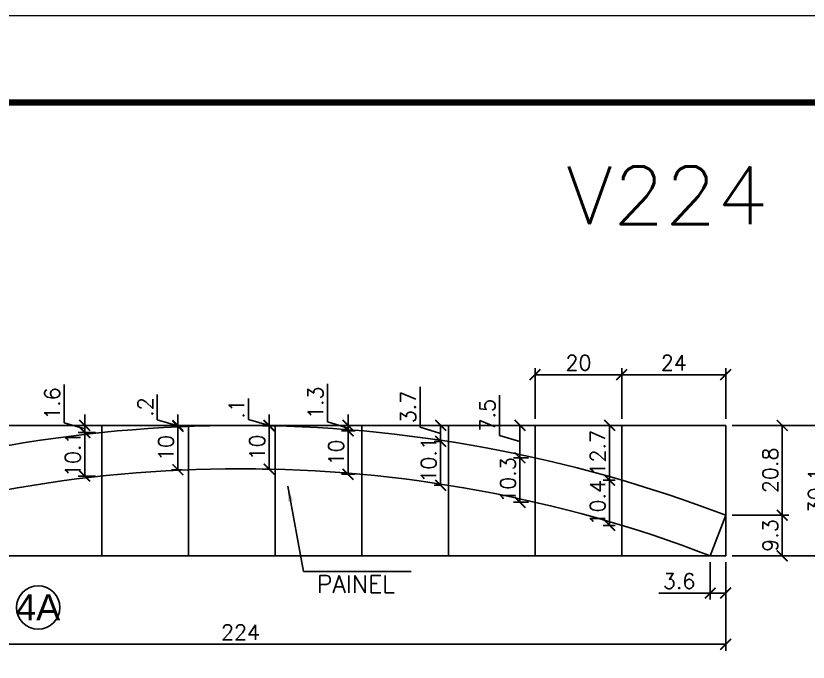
# Model space of a CAD drawing. Extents: x 2582 to 128055, y -26396 to 2611.
# Drawn here: x 2906.1 to 3271.8, y -1524.4 to -1225.9 of the extents above; entities that cross this region are included whole.
import ezdxf
from ezdxf.enums import TextEntityAlignment as Align

# ---------------------------------------------------------------- set-up
doc = ezdxf.new("R2010")
doc.units = 0
doc.header["$PDMODE"] = 35
doc.linetypes.add('DASHED', pattern=[0.75, 0.5, -0.25])
for name, color, linetype in [('COTA', 241, 'Continuous'), ('Painéis', 200, 'Continuous'), ('Romaneio', 10, 'Continuous')]:
    doc.layers.add(name, color=color, linetype=linetype)
for name, color, linetype, lineweight in [('Folhas', 255, 'Continuous', 9), ('SARRAFO DE PRESSAO', 251, 'DASHED', 9), ('Texto Seção', 7, 'Continuous', 15)]:
    doc.layers.add(name, color=color, linetype=linetype, lineweight=lineweight)
doc.styles.add('ARIAL', font='arial.ttf')
doc.styles.add('COTA TECNICA', font='techl___.ttf', dxfattribs={"height": 10})
doc.styles.add('REGUA-120', font='ROMANS.shx', dxfattribs={"height": 15})
doc.styles.add('Romans', font='romans.shx')
doc.dimstyles.new('Cota Seção (2x)', dxfattribs={"dimtxt": 7, "dimasz": 5, "dimexe": 3, "dimexo": 3, "dimgap": 2, "dimtad": 3, "dimdec": 1, "dimlfac": 0.5, "dimzin": 12, "dimdsep": 46, "dimtxsty": 'Romans', "dimblk": 'ARCHTICK', "dimcen": 0, "dimclrd": 4, "dimclre": 4, "dimclrt": 1, "dimadec": 1, "dimazin": 3, "dimtfac": 1, "dimtdec": 1, "dimtmove": 0, "dimatfit": 3, "dimldrblk": 'OBLIQUE', "dimfxl": 1, "dimtolj": 1, "dimtzin": 12, "dimarcsym": 0})
doc.dimstyles.new('PAINEL', dxfattribs={"dimtxt": 10, "dimasz": 3, "dimexe": 3, "dimexo": 3, "dimgap": 3, "dimtad": 1, "dimdec": 1, "dimzin": 12, "dimdsep": 46, "dimtxsty": 'COTA TECNICA', "dimblk1": 'OBLIQUE', "dimblk2": 'OBLIQUE', "dimsah": 1, "dimcen": 0.9, "dimclrd": 4, "dimclre": 4, "dimclrt": 240, "dimadec": 1, "dimazin": 3, "dimtfac": 1, "dimtdec": 1, "dimtmove": 0, "dimatfit": 3, "dimfxl": 1, "dimtolj": 1, "dimtzin": 12, "dimarcsym": 0})

# ---------------------------------------------------------------- blocks, each defined once
blk = doc.blocks.new('9999999999')
at = {"layer": 'Folhas'}
blk.add_lwpolyline([(98138.98, 34190.21), (99623.98, 34190.21), (99623.98, 35240.21), (98138.98, 35240.21)], close=True, dxfattribs=at)
at = {"layer": 'Folhas', "color": 30, "const_width": 3}
blk.add_lwpolyline([(98213.98, 34230.21), (99583.98, 34230.21), (99583.98, 35200.21), (98213.98, 35200.21)], close=True, dxfattribs=at)
blk = doc.blocks.new('_ArchTick')
at = {"color": 0, "linetype": 'ByBlock', "const_width": 0.15}
blk.add_lwpolyline([(-0.5, -0.5), (0.5, 0.5)], dxfattribs=at)
blk = doc.blocks.new('*D461')
at = {"layer": 'COTA', "color": 4, "linetype": 'ByBlock', "lineweight": -2, "transparency": 16777216}
for p, q in [((3236.78, -1456.57), (3262.85, -1456.57)), ((3259.85, -1475.24), (3259.85, -1456.57))]:
    blk.add_line(p, q, dxfattribs=at)
at = {"layer": 'COTA', "color": 4, "lineweight": -2, "transparency": 16777216}
blk.add_line((3236.78, -1475.24), (3262.85, -1475.24), dxfattribs=at)
at = {"layer": 'Defpoints', "color": 0, "linetype": 'ByBlock', "transparency": 16777216}
for p in [(3233.78, -1456.57), (3259.85, -1456.57), (3233.78, -1475.24)]:
    blk.add_point(p, dxfattribs=at)
at = {"layer": 'COTA', "color": 4, "linetype": 'ByBlock', "lineweight": -2, "transparency": 16777216, "xscale": 5, "yscale": 5, "zscale": 5}
for p, rotation in [((3259.85, -1456.57), 90), ((3259.85, -1475.24), 270)]:
    blk.add_blockref('_ArchTick', p, dxfattribs=dict(at, rotation=rotation))
at = {"layer": 'COTA', "color": 1, "linetype": 'ByBlock', "transparency": 16777216, "insert": (3254.35, -1465.9), "char_height": 7, "attachment_point": 5, "rotation": 90, "style": 'Romans'}
blk.add_mtext('\\A1;9.3', dxfattribs=at)
blk = doc.blocks.new('_Oblique')
at = {"color": 0, "linetype": 'ByBlock', "lineweight": -2}
blk.add_line((-0.5, -0.5), (0.5, 0.5), dxfattribs=at)
blk = doc.blocks.new('*D462')
at = {"layer": 'COTA', "color": 4, "lineweight": -2, "transparency": 16777216}
blk.add_line((3236.78, -1415.03), (3283.9, -1415.03), dxfattribs=at)
at = {"layer": 'COTA', "color": 4, "linetype": 'ByBlock', "lineweight": -2, "transparency": 16777216}
for p, q in [((3280.9, -1415.03), (3280.9, -1475.24)), ((3236.78, -1475.24), (3283.9, -1475.24))]:
    blk.add_line(p, q, dxfattribs=at)
at = {"layer": 'Defpoints', "color": 0, "linetype": 'ByBlock', "transparency": 16777216}
for p in [(3233.78, -1415.03), (3233.78, -1475.24), (3280.9, -1475.24)]:
    blk.add_point(p, dxfattribs=at)
at = {"layer": 'COTA', "color": 4, "linetype": 'ByBlock', "lineweight": -2, "transparency": 16777216, "xscale": 5, "yscale": 5, "zscale": 5}
for p, rotation in [((3280.9, -1415.03), 90), ((3280.9, -1475.24), 270)]:
    blk.add_blockref('_ArchTick', p, dxfattribs=dict(at, rotation=rotation))
at = {"layer": 'COTA', "color": 1, "linetype": 'ByBlock', "transparency": 16777216, "insert": (3275.4, -1445.14), "char_height": 7, "attachment_point": 5, "rotation": 90, "style": 'Romans'}
blk.add_mtext('\\A1;30.1', dxfattribs=at)
blk = doc.blocks.new('*D440')
at = {"layer": 'COTA', "color": 4, "linetype": 'ByBlock', "lineweight": -2, "transparency": 16777216}
for p, q in [((2942.79, -1418.32), (2934.85, -1418.32)), ((2937.85, -1438.43), (2937.85, -1418.32))]:
    blk.add_line(p, q, dxfattribs=at)
at = {"layer": 'COTA', "color": 4, "lineweight": -2, "transparency": 16777216}
blk.add_line((2942.79, -1438.43), (2934.85, -1438.43), dxfattribs=at)
at = {"layer": 'Defpoints', "color": 0, "linetype": 'ByBlock', "transparency": 16777216}
for p in [(2937.85, -1418.32), (2945.79, -1418.32), (2945.79, -1438.43)]:
    blk.add_point(p, dxfattribs=at)
at = {"layer": 'COTA', "color": 4, "linetype": 'ByBlock', "lineweight": -2, "transparency": 16777216, "xscale": 5, "yscale": 5, "zscale": 5}
for p, rotation in [((2937.85, -1418.32), 90), ((2937.85, -1438.43), 270)]:
    blk.add_blockref('_ArchTick', p, dxfattribs=dict(at, rotation=rotation))
at = {"layer": 'COTA', "color": 1, "linetype": 'ByBlock', "transparency": 16777216, "insert": (2932.35, -1428.37), "char_height": 7, "attachment_point": 5, "rotation": 90, "style": 'Romans'}
blk.add_mtext('\\A1;10.1', dxfattribs=at)
blk = doc.blocks.new('*D441')
at = {"layer": 'COTA', "color": 4, "linetype": 'ByBlock', "lineweight": -2, "transparency": 16777216}
for p, q in [((2928.35, -1413.83), (2928.35, -1396.16)), ((2937.85, -1415.03), (2937.85, -1410.03)), ((2937.85, -1416.68), (2928.35, -1413.83)), ((2942.79, -1415.03), (2934.85, -1415.03)), ((2937.85, -1418.32), (2937.85, -1415.03)), ((2937.85, -1418.32), (2937.85, -1415.03)), ((2937.85, -1418.32), (2937.85, -1423.32))]:
    blk.add_line(p, q, dxfattribs=at)
at = {"layer": 'COTA', "color": 4, "lineweight": -2, "transparency": 16777216}
blk.add_line((2942.79, -1418.32), (2934.85, -1418.32), dxfattribs=at)
at = {"layer": 'Defpoints', "color": 0, "linetype": 'ByBlock', "transparency": 16777216}
for p in [(2937.85, -1415.03), (2945.79, -1415.03), (2945.79, -1418.32)]:
    blk.add_point(p, dxfattribs=at)
at = {"layer": 'COTA', "color": 4, "linetype": 'ByBlock', "lineweight": -2, "transparency": 16777216, "xscale": 5, "yscale": 5, "zscale": 5}
for p, rotation in [((2937.85, -1415.03), 270), ((2937.85, -1418.32), 90)]:
    blk.add_blockref('_ArchTick', p, dxfattribs=dict(at, rotation=rotation))
at = {"layer": 'COTA', "color": 1, "linetype": 'ByBlock', "transparency": 16777216, "insert": (2922.85, -1404.99), "char_height": 7, "attachment_point": 5, "rotation": 90, "style": 'Romans'}
blk.add_mtext('\\A1;1.6', dxfattribs=at)
blk = doc.blocks.new('*D442')
at = {"layer": 'COTA', "color": 4, "linetype": 'ByBlock', "lineweight": -2, "transparency": 16777216}
for p, q in [((2982.79, -1415.5), (2977.87, -1415.5)), ((2980.87, -1435.51), (2980.87, -1415.5))]:
    blk.add_line(p, q, dxfattribs=at)
at = {"layer": 'COTA', "color": 4, "lineweight": -2, "transparency": 16777216}
blk.add_line((2982.79, -1435.51), (2977.87, -1435.51), dxfattribs=at)
at = {"layer": 'Defpoints', "color": 0, "linetype": 'ByBlock', "transparency": 16777216}
for p in [(2980.87, -1415.5), (2985.79, -1415.5), (2985.79, -1435.51)]:
    blk.add_point(p, dxfattribs=at)
at = {"layer": 'COTA', "color": 4, "linetype": 'ByBlock', "lineweight": -2, "transparency": 16777216, "xscale": 5, "yscale": 5, "zscale": 5}
for p, rotation in [((2980.87, -1415.5), 90), ((2980.87, -1435.51), 270)]:
    blk.add_blockref('_ArchTick', p, dxfattribs=dict(at, rotation=rotation))
at = {"layer": 'COTA', "color": 1, "linetype": 'ByBlock', "transparency": 16777216, "insert": (2975.37, -1425.5), "char_height": 7, "attachment_point": 5, "rotation": 90, "style": 'Romans'}
blk.add_mtext('\\A1;10', dxfattribs=at)
blk = doc.blocks.new('*D443')
at = {"layer": 'COTA', "color": 4, "linetype": 'ByBlock', "lineweight": -2, "transparency": 16777216}
for p, q in [((2971.37, -1412.41), (2971.37, -1400.75)), ((2980.87, -1415.03), (2980.87, -1410.03)), ((2980.87, -1415.26), (2971.37, -1412.41)), ((2982.79, -1415.03), (2977.87, -1415.03)), ((2980.87, -1415.5), (2980.87, -1415.03)), ((2980.87, -1415.5), (2980.87, -1415.03)), ((2980.87, -1415.5), (2980.87, -1420.5))]:
    blk.add_line(p, q, dxfattribs=at)
at = {"layer": 'COTA', "color": 4, "lineweight": -2, "transparency": 16777216}
blk.add_line((2982.79, -1415.5), (2977.87, -1415.5), dxfattribs=at)
at = {"layer": 'Defpoints', "color": 0, "linetype": 'ByBlock', "transparency": 16777216}
for p in [(2980.87, -1415.03), (2985.79, -1415.03), (2985.79, -1415.5)]:
    blk.add_point(p, dxfattribs=at)
at = {"layer": 'COTA', "color": 4, "linetype": 'ByBlock', "lineweight": -2, "transparency": 16777216, "xscale": 5, "yscale": 5, "zscale": 5}
for p, rotation in [((2980.87, -1415.03), 270), ((2980.87, -1415.5), 90)]:
    blk.add_blockref('_ArchTick', p, dxfattribs=dict(at, rotation=rotation))
at = {"layer": 'COTA', "color": 1, "linetype": 'ByBlock', "transparency": 16777216, "insert": (2965.87, -1406.58), "char_height": 7, "attachment_point": 5, "rotation": 90, "style": 'Romans'}
blk.add_mtext('\\A1;.2', dxfattribs=at)
blk = doc.blocks.new('*D444')
at = {"layer": 'COTA', "color": 4, "linetype": 'ByBlock', "lineweight": -2, "transparency": 16777216}
for p, q in [((3022.79, -1415.24), (3019.97, -1415.24)), ((3022.97, -1435.25), (3022.97, -1415.24))]:
    blk.add_line(p, q, dxfattribs=at)
at = {"layer": 'COTA', "color": 4, "lineweight": -2, "transparency": 16777216}
blk.add_line((3022.79, -1435.25), (3019.97, -1435.25), dxfattribs=at)
at = {"layer": 'Defpoints', "color": 0, "linetype": 'ByBlock', "transparency": 16777216}
for p in [(3022.97, -1415.24), (3025.79, -1415.24), (3025.79, -1435.25)]:
    blk.add_point(p, dxfattribs=at)
at = {"layer": 'COTA', "color": 4, "linetype": 'ByBlock', "lineweight": -2, "transparency": 16777216, "xscale": 5, "yscale": 5, "zscale": 5}
for p, rotation in [((3022.97, -1415.24), 90), ((3022.97, -1435.25), 270)]:
    blk.add_blockref('_ArchTick', p, dxfattribs=dict(at, rotation=rotation))
at = {"layer": 'COTA', "color": 1, "linetype": 'ByBlock', "transparency": 16777216, "insert": (3017.47, -1425.24), "char_height": 7, "attachment_point": 5, "rotation": 90, "style": 'Romans'}
blk.add_mtext('\\A1;10', dxfattribs=at)
blk = doc.blocks.new('*D445')
at = {"layer": 'COTA', "color": 4, "linetype": 'ByBlock', "lineweight": -2, "transparency": 16777216}
for p, q in [((3013.47, -1412.29), (3013.47, -1402.62)), ((3022.97, -1415.03), (3022.97, -1410.03)), ((3022.97, -1415.14), (3013.47, -1412.29)), ((3022.79, -1415.03), (3019.97, -1415.03)), ((3022.97, -1415.24), (3022.97, -1415.03)), ((3022.97, -1415.24), (3022.97, -1415.03)), ((3022.97, -1415.24), (3022.97, -1420.24))]:
    blk.add_line(p, q, dxfattribs=at)
at = {"layer": 'COTA', "color": 4, "lineweight": -2, "transparency": 16777216}
blk.add_line((3022.79, -1415.24), (3019.97, -1415.24), dxfattribs=at)
at = {"layer": 'Defpoints', "color": 0, "linetype": 'ByBlock', "transparency": 16777216}
for p in [(3022.97, -1415.03), (3025.79, -1415.03), (3025.79, -1415.24)]:
    blk.add_point(p, dxfattribs=at)
at = {"layer": 'COTA', "color": 4, "linetype": 'ByBlock', "lineweight": -2, "transparency": 16777216, "xscale": 5, "yscale": 5, "zscale": 5}
for p, rotation in [((3022.97, -1415.03), 270), ((3022.97, -1415.24), 90)]:
    blk.add_blockref('_ArchTick', p, dxfattribs=dict(at, rotation=rotation))
at = {"layer": 'COTA', "color": 1, "linetype": 'ByBlock', "transparency": 16777216, "insert": (3007.97, -1407.45), "char_height": 7, "attachment_point": 5, "rotation": 90, "style": 'Romans'}
blk.add_mtext('\\A1;.1', dxfattribs=at)
blk = doc.blocks.new('*D446')
at = {"layer": 'COTA', "color": 4, "linetype": 'ByBlock', "lineweight": -2, "transparency": 16777216}
for p, q in [((3062.79, -1417.55), (3056.43, -1417.55)), ((3059.43, -1437.63), (3059.43, -1417.55))]:
    blk.add_line(p, q, dxfattribs=at)
at = {"layer": 'COTA', "color": 4, "lineweight": -2, "transparency": 16777216}
blk.add_line((3062.79, -1437.63), (3056.43, -1437.63), dxfattribs=at)
at = {"layer": 'Defpoints', "color": 0, "linetype": 'ByBlock', "transparency": 16777216}
for p in [(3059.43, -1417.55), (3065.79, -1417.55), (3065.79, -1437.63)]:
    blk.add_point(p, dxfattribs=at)
at = {"layer": 'COTA', "color": 4, "linetype": 'ByBlock', "lineweight": -2, "transparency": 16777216, "xscale": 5, "yscale": 5, "zscale": 5}
for p, rotation in [((3059.43, -1417.55), 90), ((3059.43, -1437.63), 270)]:
    blk.add_blockref('_ArchTick', p, dxfattribs=dict(at, rotation=rotation))
at = {"layer": 'COTA', "color": 1, "linetype": 'ByBlock', "transparency": 16777216, "insert": (3053.93, -1427.59), "char_height": 7, "attachment_point": 5, "rotation": 90, "style": 'Romans'}
blk.add_mtext('\\A1;10', dxfattribs=at)
blk = doc.blocks.new('*D447')
at = {"layer": 'COTA', "color": 4, "linetype": 'ByBlock', "lineweight": -2, "transparency": 16777216}
for p, q in [((3049.93, -1413.44), (3049.93, -1395.78)), ((3059.43, -1415.03), (3059.43, -1410.03)), ((3059.43, -1416.29), (3049.93, -1413.44)), ((3062.79, -1415.03), (3056.43, -1415.03)), ((3059.43, -1417.55), (3059.43, -1415.03)), ((3059.43, -1417.55), (3059.43, -1415.03)), ((3059.43, -1417.55), (3059.43, -1422.55))]:
    blk.add_line(p, q, dxfattribs=at)
at = {"layer": 'COTA', "color": 4, "lineweight": -2, "transparency": 16777216}
blk.add_line((3062.79, -1417.55), (3056.43, -1417.55), dxfattribs=at)
at = {"layer": 'Defpoints', "color": 0, "linetype": 'ByBlock', "transparency": 16777216}
for p in [(3059.43, -1415.03), (3065.79, -1415.03), (3065.79, -1417.55)]:
    blk.add_point(p, dxfattribs=at)
at = {"layer": 'COTA', "color": 4, "linetype": 'ByBlock', "lineweight": -2, "transparency": 16777216, "xscale": 5, "yscale": 5, "zscale": 5}
for p, rotation in [((3059.43, -1415.03), 270), ((3059.43, -1417.55), 90)]:
    blk.add_blockref('_ArchTick', p, dxfattribs=dict(at, rotation=rotation))
at = {"layer": 'COTA', "color": 1, "linetype": 'ByBlock', "transparency": 16777216, "insert": (3044.43, -1404.61), "char_height": 7, "attachment_point": 5, "rotation": 90, "style": 'Romans'}
blk.add_mtext('\\A1;1.3', dxfattribs=at)
blk = doc.blocks.new('*D448')
at = {"layer": 'COTA', "color": 4, "lineweight": -2, "transparency": 16777216}
for p, q in [((3102.79, -1422.45), (3099.18, -1422.45)), ((3102.18, -1442.7), (3102.18, -1422.45)), ((3102.79, -1442.7), (3099.18, -1442.7))]:
    blk.add_line(p, q, dxfattribs=at)
at = {"layer": 'Defpoints', "color": 0, "transparency": 16777216}
for p in [(3102.18, -1422.45), (3105.79, -1422.45), (3105.79, -1442.7)]:
    blk.add_point(p, dxfattribs=at)
at = {"layer": 'COTA', "color": 4, "lineweight": -2, "transparency": 16777216, "xscale": 5, "yscale": 5, "zscale": 5}
for p, rotation in [((3102.18, -1422.45), 90), ((3102.18, -1442.7), 270)]:
    blk.add_blockref('_ArchTick', p, dxfattribs=dict(at, rotation=rotation))
at = {"layer": 'COTA', "color": 1, "transparency": 16777216, "insert": (3096.68, -1430.97), "char_height": 7, "attachment_point": 5, "rotation": 90, "style": 'Romans'}
blk.add_mtext('\\A1;10.1', dxfattribs=at)
blk = doc.blocks.new('*D449')
at = {"layer": 'COTA', "color": 4, "linetype": 'ByBlock', "lineweight": -2, "transparency": 16777216}
for p, q in [((3092.68, -1415.89), (3092.68, -1397.23)), ((3102.79, -1415.03), (3099.18, -1415.03)), ((3102.18, -1422.45), (3102.18, -1415.03)), ((3102.18, -1418.74), (3092.68, -1415.89))]:
    blk.add_line(p, q, dxfattribs=at)
at = {"layer": 'COTA', "color": 4, "lineweight": -2, "transparency": 16777216}
blk.add_line((3102.79, -1422.45), (3099.18, -1422.45), dxfattribs=at)
at = {"layer": 'Defpoints', "color": 0, "linetype": 'ByBlock', "transparency": 16777216}
for p in [(3102.18, -1415.03), (3105.79, -1415.03), (3105.79, -1422.45)]:
    blk.add_point(p, dxfattribs=at)
at = {"layer": 'COTA', "color": 4, "linetype": 'ByBlock', "lineweight": -2, "transparency": 16777216, "xscale": 5, "yscale": 5, "zscale": 5}
for p, rotation in [((3102.18, -1415.03), 90), ((3102.18, -1422.45), 270)]:
    blk.add_blockref('_ArchTick', p, dxfattribs=dict(at, rotation=rotation))
at = {"layer": 'COTA', "color": 1, "linetype": 'ByBlock', "transparency": 16777216, "insert": (3087.18, -1406.56), "char_height": 7, "attachment_point": 5, "rotation": 90, "style": 'Romans'}
blk.add_mtext('\\A1;3.7', dxfattribs=at)
blk = doc.blocks.new('*D450')
at = {"layer": 'COTA', "color": 4, "lineweight": -2, "transparency": 16777216}
for p, q in [((3142.79, -1430.02), (3135.8, -1430.02)), ((3138.8, -1450.52), (3138.8, -1430.02)), ((3142.79, -1450.52), (3135.8, -1450.52))]:
    blk.add_line(p, q, dxfattribs=at)
at = {"layer": 'Defpoints', "color": 0, "transparency": 16777216}
for p in [(3138.8, -1430.02), (3145.79, -1430.02), (3145.79, -1450.52)]:
    blk.add_point(p, dxfattribs=at)
at = {"layer": 'COTA', "color": 4, "lineweight": -2, "transparency": 16777216, "xscale": 5, "yscale": 5, "zscale": 5}
for p, rotation in [((3138.8, -1430.02), 90), ((3138.8, -1450.52), 270)]:
    blk.add_blockref('_ArchTick', p, dxfattribs=dict(at, rotation=rotation))
at = {"layer": 'COTA', "color": 1, "transparency": 16777216, "insert": (3133.3, -1440.27), "char_height": 7, "attachment_point": 5, "rotation": 90, "style": 'Romans'}
blk.add_mtext('\\A1;10.3', dxfattribs=at)
blk = doc.blocks.new('*D451')
at = {"layer": 'COTA', "color": 4, "linetype": 'ByBlock', "lineweight": -2, "transparency": 16777216}
for p, q in [((3129.3, -1419.68), (3129.3, -1401.01)), ((3142.79, -1415.03), (3135.8, -1415.03)), ((3138.8, -1430.02), (3138.8, -1415.03)), ((3138.8, -1422.53), (3129.3, -1419.68))]:
    blk.add_line(p, q, dxfattribs=at)
at = {"layer": 'COTA', "color": 4, "lineweight": -2, "transparency": 16777216}
blk.add_line((3142.79, -1430.02), (3135.8, -1430.02), dxfattribs=at)
at = {"layer": 'Defpoints', "color": 0, "linetype": 'ByBlock', "transparency": 16777216}
for p in [(3138.8, -1415.03), (3145.79, -1415.03), (3145.79, -1430.02)]:
    blk.add_point(p, dxfattribs=at)
at = {"layer": 'COTA', "color": 4, "linetype": 'ByBlock', "lineweight": -2, "transparency": 16777216, "xscale": 5, "yscale": 5, "zscale": 5}
for p, rotation in [((3138.8, -1415.03), 90), ((3138.8, -1430.02), 270)]:
    blk.add_blockref('_ArchTick', p, dxfattribs=dict(at, rotation=rotation))
at = {"layer": 'COTA', "color": 1, "linetype": 'ByBlock', "transparency": 16777216, "insert": (3123.8, -1410.34), "char_height": 7, "attachment_point": 5, "rotation": 90, "style": 'Romans'}
blk.add_mtext('\\A1;7.5', dxfattribs=at)
blk = doc.blocks.new('*D452')
at = {"layer": 'COTA', "color": 4, "lineweight": -2, "transparency": 16777216}
for p, q in [((3182.79, -1440.34), (3177.19, -1440.34)), ((3180.19, -1461.21), (3180.19, -1440.34)), ((3182.79, -1461.21), (3177.19, -1461.21))]:
    blk.add_line(p, q, dxfattribs=at)
at = {"layer": 'Defpoints', "color": 0, "transparency": 16777216}
for p in [(3180.19, -1440.34), (3185.79, -1440.34), (3185.79, -1461.21)]:
    blk.add_point(p, dxfattribs=at)
at = {"layer": 'COTA', "color": 4, "lineweight": -2, "transparency": 16777216, "xscale": 5, "yscale": 5, "zscale": 5}
for p, rotation in [((3180.19, -1440.34), 90), ((3180.19, -1461.21), 270)]:
    blk.add_blockref('_ArchTick', p, dxfattribs=dict(at, rotation=rotation))
at = {"layer": 'COTA', "color": 1, "transparency": 16777216, "insert": (3174.69, -1450.77), "char_height": 7, "attachment_point": 5, "rotation": 90, "style": 'Romans'}
blk.add_mtext('\\A1;10.4', dxfattribs=at)
blk = doc.blocks.new('*D453')
at = {"layer": 'COTA', "color": 4, "linetype": 'ByBlock', "lineweight": -2, "transparency": 16777216}
for p, q in [((3182.79, -1415.03), (3177.19, -1415.03)), ((3180.19, -1440.34), (3180.19, -1415.03))]:
    blk.add_line(p, q, dxfattribs=at)
at = {"layer": 'COTA', "color": 4, "lineweight": -2, "transparency": 16777216}
blk.add_line((3182.79, -1440.34), (3177.19, -1440.34), dxfattribs=at)
at = {"layer": 'Defpoints', "color": 0, "linetype": 'ByBlock', "transparency": 16777216}
for p in [(3180.19, -1415.03), (3185.79, -1415.03), (3185.79, -1440.34)]:
    blk.add_point(p, dxfattribs=at)
at = {"layer": 'COTA', "color": 4, "linetype": 'ByBlock', "lineweight": -2, "transparency": 16777216, "xscale": 5, "yscale": 5, "zscale": 5}
for p, rotation in [((3180.19, -1415.03), 90), ((3180.19, -1440.34), 270)]:
    blk.add_blockref('_ArchTick', p, dxfattribs=dict(at, rotation=rotation))
at = {"layer": 'COTA', "color": 1, "linetype": 'ByBlock', "transparency": 16777216, "insert": (3174.69, -1427.69), "char_height": 7, "attachment_point": 5, "rotation": 90, "style": 'Romans'}
blk.add_mtext('\\A1;12.7', dxfattribs=at)
blk = doc.blocks.new('*D455')
at = {"layer": 'COTA', "color": 4, "lineweight": -2, "transparency": 16777216}
blk.add_line((3145.79, -1412.03), (3145.79, -1388.63), dxfattribs=at)
at = {"layer": 'COTA', "color": 4, "linetype": 'ByBlock', "lineweight": -2, "transparency": 16777216}
for p, q in [((3185.79, -1412.03), (3185.79, -1388.63)), ((3145.79, -1391.63), (3185.79, -1391.63))]:
    blk.add_line(p, q, dxfattribs=at)
at = {"layer": 'Defpoints', "color": 0, "linetype": 'ByBlock', "transparency": 16777216}
for p in [(3185.79, -1391.63), (3145.79, -1415.03), (3185.79, -1415.03)]:
    blk.add_point(p, dxfattribs=at)
at = {"layer": 'COTA', "color": 4, "linetype": 'ByBlock', "lineweight": -2, "transparency": 16777216, "xscale": 5, "yscale": 5, "zscale": 5, "rotation": 180}
blk.add_blockref('_ArchTick', (3145.79, -1391.63), dxfattribs=at)
at = {"layer": 'COTA', "color": 4, "linetype": 'ByBlock', "lineweight": -2, "transparency": 16777216, "xscale": 5, "yscale": 5, "zscale": 5}
blk.add_blockref('_ArchTick', (3185.79, -1391.63), dxfattribs=at)
at = {"layer": 'COTA', "color": 1, "linetype": 'ByBlock', "transparency": 16777216, "insert": (3165.79, -1386.13), "char_height": 7, "attachment_point": 5, "style": 'Romans'}
blk.add_mtext('\\A1;20', dxfattribs=at)
blk = doc.blocks.new('*D456')
at = {"layer": 'COTA', "color": 4, "lineweight": -2, "transparency": 16777216}
blk.add_line((3185.79, -1412.03), (3185.79, -1388.63), dxfattribs=at)
at = {"layer": 'COTA', "color": 4, "linetype": 'ByBlock', "lineweight": -2, "transparency": 16777216}
for p, q in [((3233.78, -1412.03), (3233.78, -1388.63)), ((3185.79, -1391.63), (3233.78, -1391.63))]:
    blk.add_line(p, q, dxfattribs=at)
at = {"layer": 'Defpoints', "color": 0, "linetype": 'ByBlock', "transparency": 16777216}
for p in [(3233.78, -1391.63), (3185.79, -1415.03), (3233.78, -1415.03)]:
    blk.add_point(p, dxfattribs=at)
at = {"layer": 'COTA', "color": 4, "linetype": 'ByBlock', "lineweight": -2, "transparency": 16777216, "xscale": 5, "yscale": 5, "zscale": 5, "rotation": 180}
blk.add_blockref('_ArchTick', (3185.79, -1391.63), dxfattribs=at)
at = {"layer": 'COTA', "color": 4, "linetype": 'ByBlock', "lineweight": -2, "transparency": 16777216, "xscale": 5, "yscale": 5, "zscale": 5}
blk.add_blockref('_ArchTick', (3233.78, -1391.63), dxfattribs=at)
at = {"layer": 'COTA', "color": 1, "linetype": 'ByBlock', "transparency": 16777216, "insert": (3209.79, -1386.13), "char_height": 7, "attachment_point": 5, "style": 'Romans'}
blk.add_mtext('\\A1;24', dxfattribs=at)
blk = doc.blocks.new('*D457')
at = {"layer": 'COTA', "color": 4, "lineweight": -2, "transparency": 16777216}
for p, q in [((2785.79, -1478.24), (2785.79, -1519.14)), ((3233.78, -1478.24), (3233.78, -1519.14)), ((2785.79, -1516.14), (3233.78, -1516.14))]:
    blk.add_line(p, q, dxfattribs=at)
at = {"layer": 'Defpoints', "color": 0, "transparency": 16777216}
for p in [(2785.79, -1475.24), (3233.78, -1475.24), (3233.78, -1516.14)]:
    blk.add_point(p, dxfattribs=at)
at = {"layer": 'COTA', "color": 4, "lineweight": -2, "transparency": 16777216, "xscale": 5, "yscale": 5, "zscale": 5, "rotation": 180}
blk.add_blockref('_ArchTick', (2785.79, -1516.14), dxfattribs=at)
at = {"layer": 'COTA', "color": 4, "lineweight": -2, "transparency": 16777216, "xscale": 5, "yscale": 5, "zscale": 5}
blk.add_blockref('_ArchTick', (3233.78, -1516.14), dxfattribs=at)
at = {"layer": 'COTA', "color": 1, "transparency": 16777216, "insert": (3009.79, -1510.64), "char_height": 7, "attachment_point": 5, "style": 'Romans'}
blk.add_mtext('\\A1;224', dxfattribs=at)
blk = doc.blocks.new('*D459')
at = {"layer": 'COTA', "color": 4, "lineweight": -2, "transparency": 16777216}
for p, q in [((3226.61, -1478.24), (3226.61, -1495.46)), ((3233.78, -1478.24), (3233.78, -1495.46)), ((3226.61, -1492.46), (3202.95, -1492.46)), ((3233.78, -1492.46), (3226.61, -1492.46))]:
    blk.add_line(p, q, dxfattribs=at)
at = {"layer": 'Defpoints', "color": 0, "transparency": 16777216}
for p in [(3226.61, -1475.24), (3233.78, -1475.24), (3226.61, -1492.46)]:
    blk.add_point(p, dxfattribs=at)
at = {"layer": 'COTA', "color": 4, "lineweight": -2, "transparency": 16777216, "xscale": 5, "yscale": 5, "zscale": 5, "rotation": 180}
blk.add_blockref('_ArchTick', (3226.61, -1492.46), dxfattribs=at)
at = {"layer": 'COTA', "color": 4, "lineweight": -2, "transparency": 16777216, "xscale": 5, "yscale": 5, "zscale": 5}
blk.add_blockref('_ArchTick', (3233.78, -1492.46), dxfattribs=at)
at = {"layer": 'COTA', "color": 1, "transparency": 16777216, "insert": (3212.28, -1486.96), "char_height": 7, "attachment_point": 5, "style": 'Romans'}
blk.add_mtext('\\A1;3.6', dxfattribs=at)
blk = doc.blocks.new('*D460')
at = {"layer": 'COTA', "color": 4, "lineweight": -2, "transparency": 16777216}
for p, q in [((3236.78, -1415.03), (3262.85, -1415.03)), ((3259.85, -1456.57), (3259.85, -1415.03)), ((3236.78, -1456.57), (3262.85, -1456.57))]:
    blk.add_line(p, q, dxfattribs=at)
at = {"layer": 'Defpoints', "color": 0, "transparency": 16777216}
for p in [(3233.78, -1415.03), (3259.85, -1415.03), (3233.78, -1456.57)]:
    blk.add_point(p, dxfattribs=at)
at = {"layer": 'COTA', "color": 4, "lineweight": -2, "transparency": 16777216, "xscale": 5, "yscale": 5, "zscale": 5}
for p, rotation in [((3259.85, -1415.03), 90), ((3259.85, -1456.57), 270)]:
    blk.add_blockref('_ArchTick', p, dxfattribs=dict(at, rotation=rotation))
at = {"layer": 'COTA', "color": 1, "transparency": 16777216, "insert": (3254.35, -1435.8), "char_height": 7, "attachment_point": 5, "rotation": 90, "style": 'Romans'}
blk.add_mtext('\\A1;20.8', dxfattribs=at)

msp = doc.modelspace()

# ---------------------------------------------------------------- linework, layer by layer
at = {"layer": 'COTA', "linetype": 'ByBlock'}
for p, q in [((2785.79, -1415.03), (3233.78, -1415.03)), ((2945.79, -1475.24), (2945.79, -1415.03)), ((2985.79, -1475.24), (2985.79, -1415.03)), ((3025.79, -1475.24), (3025.79, -1415.03)), ((3065.79, -1475.24), (3065.79, -1415.03)), ((3105.79, -1475.24), (3105.79, -1415.03)), ((3145.79, -1475.24), (3145.79, -1415.03)), ((3185.79, -1475.24), (3185.79, -1415.03)), ((3233.78, -1475.24), (3233.78, -1415.03)), ((2785.79, -1475.24), (3233.78, -1475.24))]:
    msp.add_line(p, q, dxfattribs=at)
at = {"layer": 'Painéis'}
msp.add_lwpolyline([(2785.79, -1456.57), (2792.96, -1475.24, -0.185415), (3226.61, -1475.24), (3233.78, -1456.57, 0.185415)], format="xyb", close=True, dxfattribs=at)
at = {"layer": 'Romaneio', "color": 1, "linetype": 'ByBlock'}
msp.add_circle((2916.35, -1499.13), 10, dxfattribs=at)

# ---------------------------------------------------------------- block references
at = {"layer": 'SARRAFO DE PRESSAO', "color": 6, "linetype": 'ByBlock'}
msp.add_blockref('9999999999', (-95557.34, -36466.11), dxfattribs=at)

# ---------------------------------------------------------------- texts
at = {"color": 240, "insert": (3081.04, -1484.32), "char_height": 8, "attachment_point": 3, "style": 'Romans'}
msp.add_mtext('\\A1;PAINEL', dxfattribs=at)
at = {"layer": 'Romaneio', "color": 255, "linetype": 'ByBlock', "style": 'ARIAL'}
msp.add_text('4A', height=12, dxfattribs=at).set_placement((2916.35, -1499.13), align=Align.MIDDLE_CENTER)
at = {"layer": 'Texto Seção', "style": 'REGUA-120', "width": 1.05}
msp.add_text('V224 CAMBOTAS', height=26.5859, dxfattribs=at).set_placement((3160.12, -1322.04))

# ---------------------------------------------------------------- dimensions: what is measured, and where the dimension line sits
at = {"layer": 'COTA', "linetype": 'ByBlock'}
for base, p1, p2, picture, middle in [((3185.79, -1391.63), (3145.79, -1415.03), (3185.79, -1415.03), '*D455', (3165.79, -1386.13)), ((3233.78, -1391.63), (3185.79, -1415.03), (3233.78, -1415.03), '*D456', (3209.79, -1386.13))]:
    dim = msp.add_linear_dim(base=base, p1=p1, p2=p2, dimstyle='Cota Seção (2x)', override={"dimtmove": 1}, dxfattribs=at)
    dim.commit()
    dim.dimension.update_dxf_attribs({"geometry": picture, "text_midpoint": middle})
for base, p1, p2, picture, middle in [((2937.85, -1415.03), (2945.79, -1418.32), (2945.79, -1415.03), '*D441', (2922.85, -1411.83)), ((3059.43, -1415.03), (3065.79, -1417.55), (3065.79, -1415.03), '*D447', (3044.43, -1411.44)), ((2980.87, -1415.03), (2985.79, -1415.5), (2985.79, -1415.03), '*D443', (2965.87, -1410.41)), ((3102.18, -1415.03), (3105.79, -1422.45), (3105.79, -1415.03), '*D449', (3087.18, -1413.89)), ((3022.97, -1415.03), (3025.79, -1415.24), (3025.79, -1415.03), '*D445', (3007.97, -1410.29)), ((3138.8, -1415.03), (3145.79, -1430.02), (3145.79, -1415.03), '*D451', (3123.8, -1417.68)), ((3180.19, -1415.03), (3185.79, -1440.34), (3185.79, -1415.03), '*D453', (3174.69, -1427.69))]:
    dim = msp.add_linear_dim(base=base, p1=p1, p2=p2, angle=90, dimstyle='Cota Seção (2x)', override={"dimtmove": 1}, dxfattribs=at)
    dim.commit()
    dim.dimension.update_dxf_attribs({"geometry": picture, "text_midpoint": middle})
for base, p1, p2, picture, middle in [((2980.87, -1415.5), (2985.79, -1435.51), (2985.79, -1415.5), '*D442', (2975.37, -1425.5)), ((3022.97, -1415.24), (3025.79, -1435.25), (3025.79, -1415.24), '*D444', (3017.47, -1425.24)), ((3059.43, -1417.55), (3065.79, -1437.63), (3065.79, -1417.55), '*D446', (3053.93, -1427.59)), ((3280.9, -1475.24), (3233.78, -1415.03), (3233.78, -1475.24), '*D462', (3275.4, -1445.14)), ((3259.85, -1456.57), (3233.78, -1475.24), (3233.78, -1456.57), '*D461', (3254.35, -1465.9))]:
    dim = msp.add_linear_dim(base=base, p1=p1, p2=p2, angle=90, dimstyle='Cota Seção (2x)', dxfattribs=at)
    dim.commit()
    dim.dimension.update_dxf_attribs({"geometry": picture, "text_midpoint": middle})
at = {"layer": 'COTA'}
dim = msp.add_linear_dim(base=(3259.85, -1415.03), p1=(3233.78, -1456.57), p2=(3233.78, -1415.03), angle=90, dimstyle='Cota Seção (2x)', dxfattribs=at)
dim.commit()
dim.dimension.update_dxf_attribs({"geometry": '*D460', "text_midpoint": (3254.35, -1435.8)})
at = {"layer": 'COTA', "linetype": 'ByBlock'}
dim = msp.add_linear_dim(base=(2937.85, -1418.32), p1=(2945.79, -1438.43), p2=(2945.79, -1418.32), angle=90, dimstyle='Cota Seção (2x)', dxfattribs=at)
dim.commit()
dim.dimension.update_dxf_attribs({"geometry": '*D440', "text_midpoint": (2937.85, -1428.37), "dimtype": 160})
at = {"layer": 'COTA'}
for base, p1, p2, picture, middle in [((3102.18, -1422.45), (3105.79, -1442.7), (3105.79, -1422.45), '*D448', (3102.18, -1430.97)), ((3138.7997, -1430.0166), (3145.7931, -1450.5248), (3145.7931, -1430.0166), '*D450', (3138.7997, -1440.2707)), ((3180.19, -1440.34), (3185.79, -1461.21), (3185.79, -1440.34), '*D452', (3180.19, -1450.77))]:
    dim = msp.add_linear_dim(base=base, p1=p1, p2=p2, angle=90, dimstyle='Cota Seção (2x)', dxfattribs=at)
    dim.commit()
    dim.dimension.update_dxf_attribs({"geometry": picture, "text_midpoint": middle, "dimtype": 160})
for base, p1, p2, picture, middle in [((3233.78, -1516.14), (2785.79, -1475.24), (3233.78, -1475.24), '*D457', (3009.79, -1510.64)), ((3226.61, -1492.46), (3233.78, -1475.24), (3226.61, -1475.24), '*D459', (3212.28, -1486.96))]:
    dim = msp.add_linear_dim(base=base, p1=p1, p2=p2, dimstyle='Cota Seção (2x)', dxfattribs=at)
    dim.commit()
    dim.dimension.update_dxf_attribs({"geometry": picture, "text_midpoint": middle})

# ---------------------------------------------------------------- leaders
at = {"annotation_type": 0, "has_hookline": 1, "hookline_direction": 1, "horizontal_direction": (-1, 0, 0)}
msp.add_leader([(3031.59, -1443.16), (3038.94, -1482.46), (3084.63, -1482.46)], dimstyle='PAINEL', override={"dimasz": 7}, dxfattribs=at)

doc.saveas('drawing.dxf')
